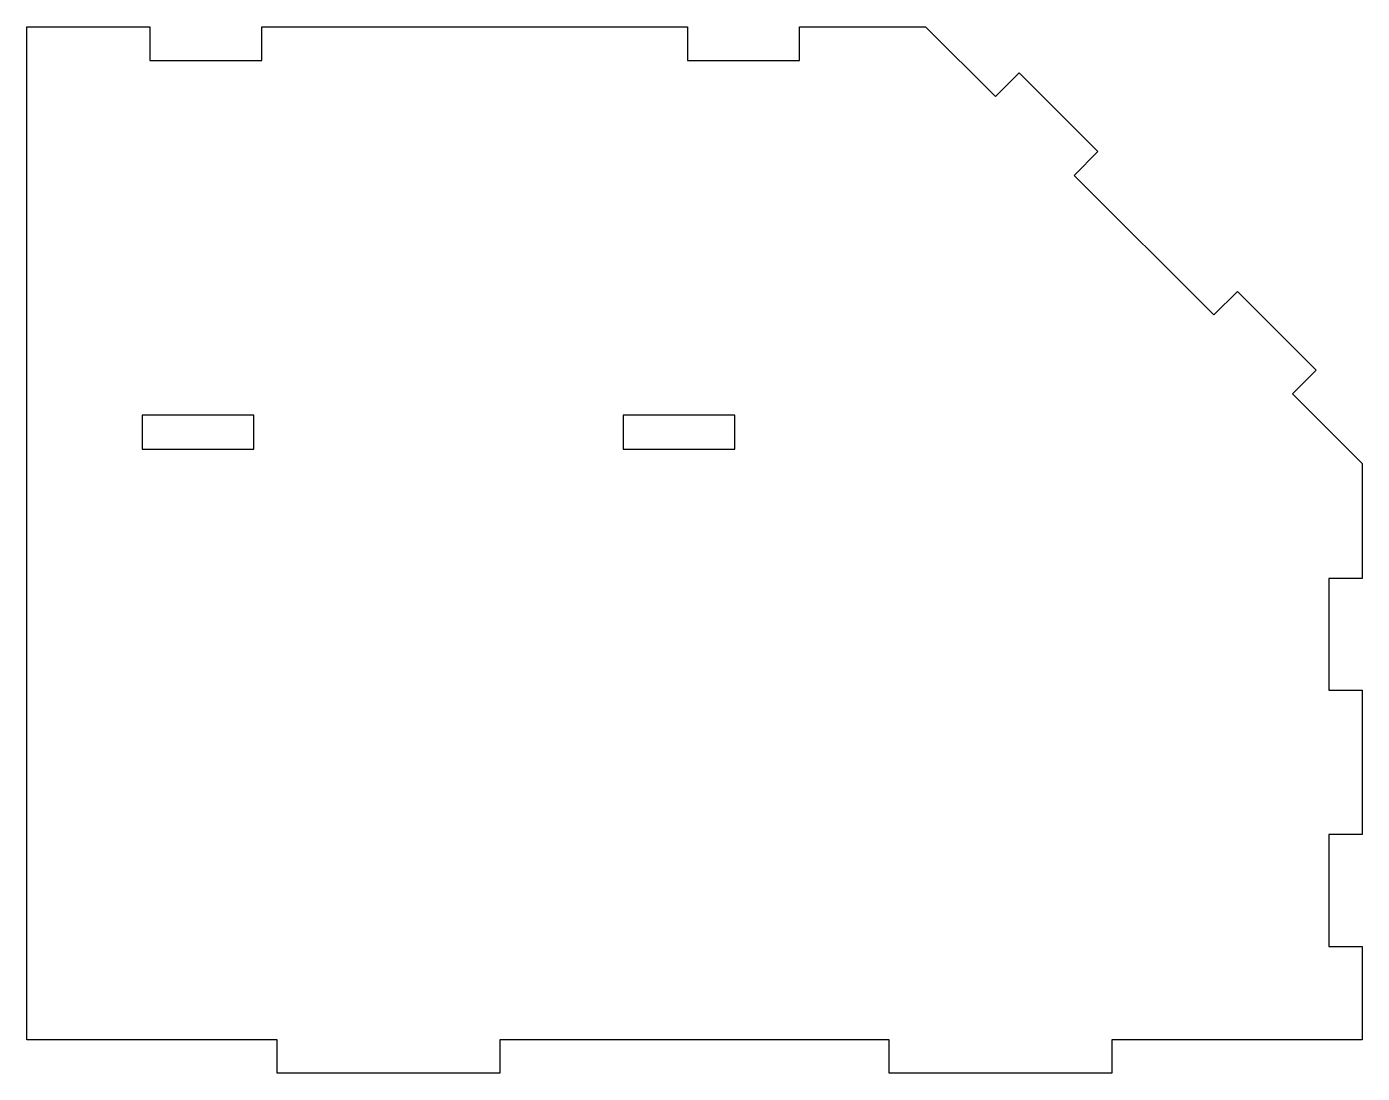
# Model space of a CAD drawing. Header units: millimetres. Extents: x -60 to 60, y 0 to 94.
import ezdxf

# ---------------------------------------------------------------- set-up
doc = ezdxf.new("R2010")
doc.units = ezdxf.units.MM
doc.layers.add('CUT', color=1, linetype='Continuous')

msp = doc.modelspace()

# ---------------------------------------------------------------- linework, layer by layer
at = {"layer": 'CUT'}
for p, q in [((-60, 3, 1.49), (-60, 94, 1.49)), ((-60, 94, 1.49), (-48.93, 94, 1.49)), ((-48.93, 94, 1.49), (-48.93, 90.97, 1.49)), ((-38.88, 90.97, 1.49), (-38.88, 94, 1.49)), ((-38.88, 94, 1.49), (-0.63, 94, 1.49)), ((-0.63, 94, 1.49), (-0.63, 90.97, 1.49)), ((9.42, 90.97, 1.49), (9.42, 94, 1.49)), ((9.42, 94, 1.49), (20.76, 94, 1.49)), ((20.76, 94, 1.49), (27.03, 87.73, 1.49)), ((-48.93, 90.97, 1.49), (-38.88, 90.97, 1.49)), ((-0.63, 90.97, 1.49), (9.42, 90.97, 1.49)), ((27.03, 87.73, 1.49), (29.16, 89.85, 1.49)), ((29.16, 89.85, 1.49), (36.23, 82.78, 1.49)), ((36.23, 82.78, 1.49), (34.11, 80.65, 1.49)), ((34.11, 80.65, 1.49), (46.65, 68.11, 1.49)), ((46.65, 68.11, 1.49), (48.78, 70.23, 1.49)), ((48.78, 70.23, 1.49), (55.85, 63.16, 1.49)), ((55.85, 63.16, 1.49), (53.73, 61.03, 1.49)), ((53.73, 61.03, 1.49), (60, 54.76, 1.49)), ((-49.62, 59.1, 1.49), (-49.62, 56.05, 1.49)), ((-39.58, 59.1, 1.49), (-49.62, 59.1, 1.49)), ((-39.58, 56.05, 1.49), (-39.58, 59.1, 1.49)), ((-6.42, 59.1, 1.49), (-6.42, 56.05, 1.49)), ((3.62, 59.1, 1.49), (-6.42, 59.1, 1.49)), ((3.62, 56.05, 1.49), (3.62, 59.1, 1.49)), ((-49.62, 56.05, 1.49), (-39.58, 56.05, 1.49)), ((-6.42, 56.05, 1.49), (3.62, 56.05, 1.49)), ((60, 54.76, 1.49), (60, 44.45, 1.49)), ((60, 44.45, 1.49), (56.98, 44.45, 1.49)), ((56.98, 44.45, 1.49), (56.98, 34.4, 1.49)), ((56.98, 34.4, 1.49), (60, 34.4, 1.49)), ((60, 34.4, 1.49), (60, 21.45, 1.49)), ((60, 21.45, 1.49), (56.98, 21.45, 1.49)), ((56.98, 21.45, 1.49), (56.98, 11.4, 1.49)), ((56.98, 11.4, 1.49), (60, 11.4, 1.49)), ((60, 11.4, 1.49), (60, 3, 1.49)), ((-37.5, 3, 1.49), (-60, 3, 1.49)), ((-37.5, 0, 1.49), (-37.5, 3, 1.49)), ((17.5, 3, 1.49), (-17.5, 3, 1.49)), ((-17.5, 3, 1.49), (-17.5, 0, 1.49)), ((17.5, 0, 1.49), (17.5, 3, 1.49)), ((60, 3, 1.49), (37.5, 3, 1.49)), ((37.5, 3, 1.49), (37.5, 0, 1.49)), ((-17.5, 0, 1.49), (-37.5, 0, 1.49)), ((37.5, 0, 1.49), (17.5, 0, 1.49))]:
    msp.add_line(p, q, dxfattribs=at)

doc.saveas('drawing.dxf')
